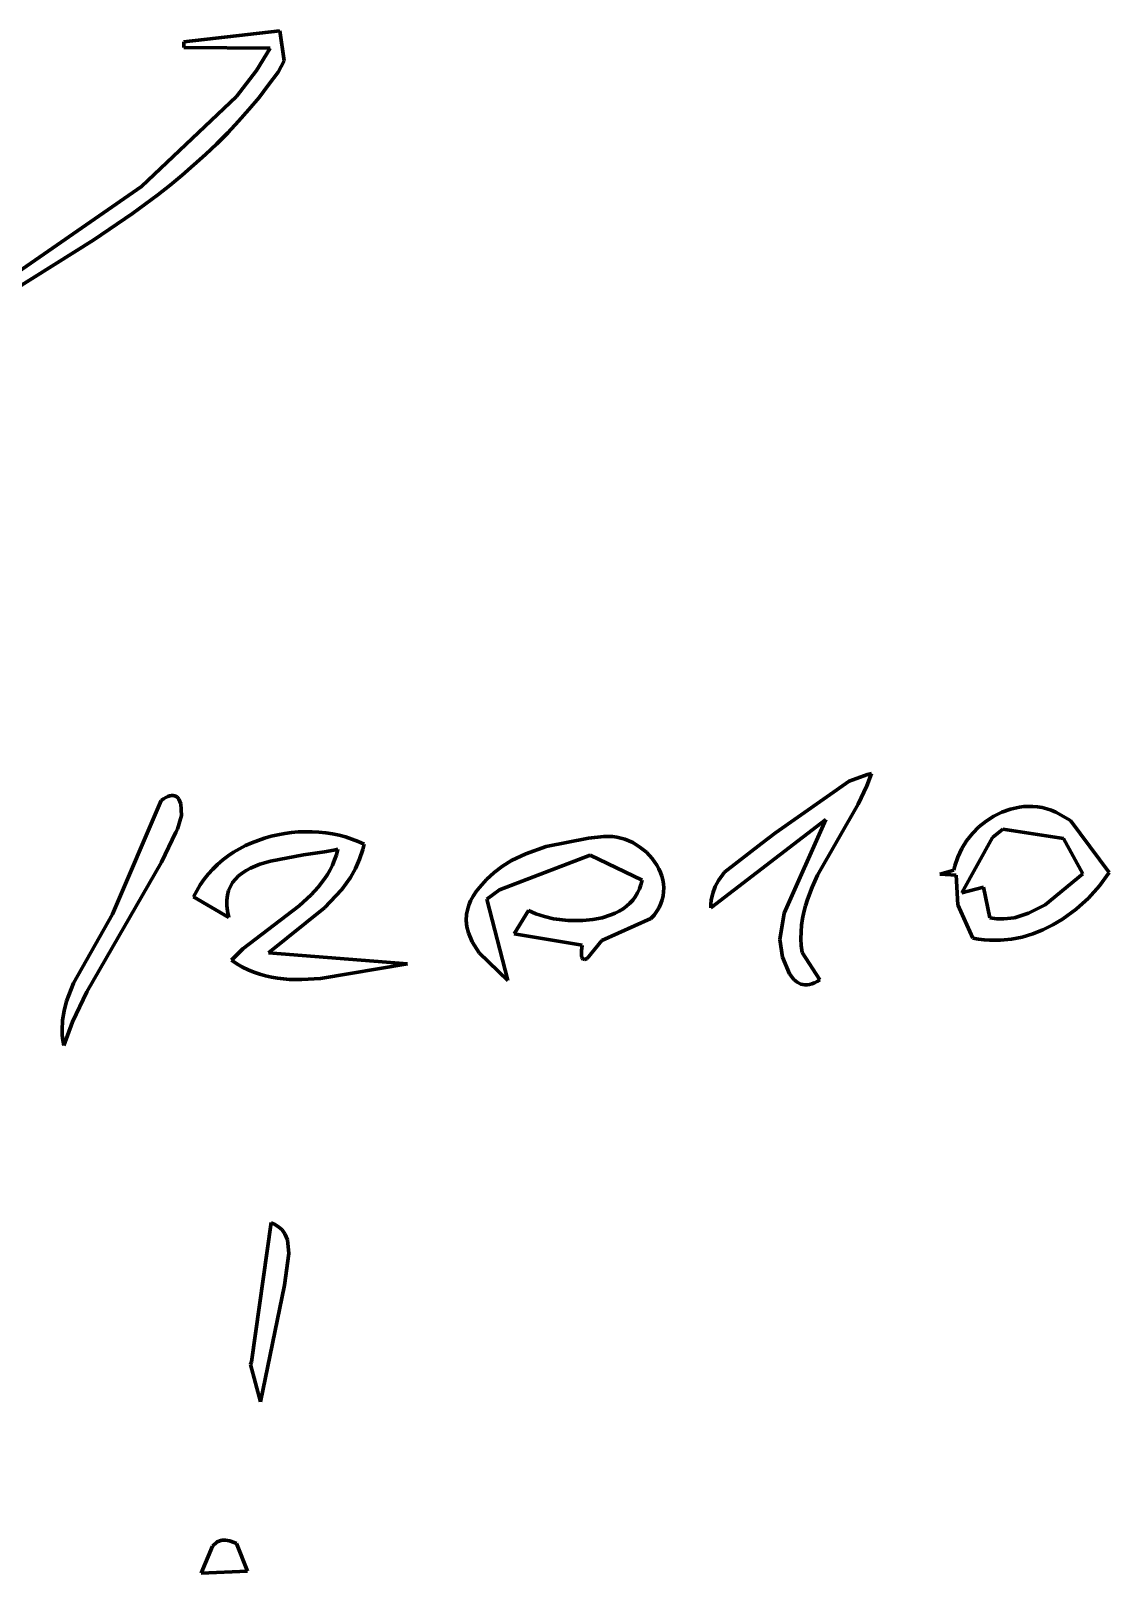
# Model space of a CAD drawing. Header units: millimetres. Extents: x 0 to 12.5, y 0 to 16.2.
# Drawn here: x 3.844 to 4.974, y 1.683 to 3.3 of the extents above; entities that cross this region are included whole.
import ezdxf

# ---------------------------------------------------------------- set-up
doc = ezdxf.new("R2010")
doc.units = ezdxf.units.MM
doc.layers.add('color#010101ff', color=7, linetype='CONTINUOUS', lineweight=100)
doc.layers.add('color#ffffffff', color=7, linetype='CONTINUOUS', lineweight=100)

msp = doc.modelspace()

# ---------------------------------------------------------------- linework, layer by layer
at = {"layer": 'color#010101ff'}
for p, q in [((4.0044, 3.2881), (4.1048, 3.2996)), ((4.1048, 3.2996), (4.1093, 3.2681)), ((4.0042, 3.2823), (4.0044, 3.2881)), ((4.0949, 3.2813), (4.0042, 3.2823)), ((4.0804, 3.2579), (4.0949, 3.2813)), ((4.1093, 3.2681), (4.103, 3.2564)), ((4.0596, 3.2307), (4.0804, 3.2579)), ((4.103, 3.2564), (4.0932, 3.2429)), ((4.0932, 3.2429), (4.0831, 3.2298)), ((3.9598, 3.1366), (4.0596, 3.2307)), ((4.0831, 3.2298), (4.0725, 3.2171)), ((4.0616, 3.2048), (4.0504, 3.1928)), ((4.0725, 3.2171), (4.0616, 3.2048)), ((4.0504, 3.1928), (4.0388, 3.1812)), ((4.027, 3.17), (4.0148, 3.159)), ((4.0388, 3.1812), (4.027, 3.17)), ((4.0148, 3.159), (4.0024, 3.1484)), ((3.7872, 3.0168), (3.9598, 3.1366)), ((3.9898, 3.138), (3.9769, 3.1279)), ((4.0024, 3.1484), (3.9898, 3.138)), ((3.9769, 3.1279), (3.9506, 3.1083)), ((3.9506, 3.1083), (3.9098, 3.0804)), ((3.9098, 3.0804), (3.742, 2.9756)), ((4.6245, 2.4588), (4.7018, 2.513)), ((4.7018, 2.513), (4.721, 2.5202)), ((4.7202, 2.5082), (4.7111, 2.4891)), ((4.725, 2.5212), (4.7202, 2.5082)), ((4.721, 2.5202), (4.725, 2.5212)), ((3.9295, 2.3738), (3.9804, 2.4929)), ((3.9804, 2.4929), (3.9829, 2.4947)), ((3.9829, 2.4947), (3.9853, 2.4961)), ((3.9853, 2.4961), (3.9875, 2.4972)), ((3.9875, 2.4972), (3.9895, 2.4979)), ((3.9895, 2.4979), (3.9913, 2.4982)), ((3.9913, 2.4982), (3.993, 2.4982)), ((3.993, 2.4982), (3.9946, 2.4979)), ((3.9946, 2.4979), (3.9972, 2.4966)), ((3.9972, 2.4966), (3.9992, 2.4943)), ((3.9992, 2.4943), (4.0012, 2.4895)), ((4.0018, 2.4771), (3.9978, 2.4628)), ((4.0012, 2.4895), (4.0018, 2.4771)), ((4.7111, 2.4891), (4.6686, 2.4147)), ((4.8451, 2.4712), (4.8532, 2.4764)), ((4.8532, 2.4764), (4.8618, 2.4807)), ((4.8618, 2.4807), (4.8708, 2.4838)), ((4.8708, 2.4838), (4.8801, 2.4859)), ((4.8801, 2.4859), (4.8848, 2.4865)), ((4.8848, 2.4865), (4.8896, 2.4867)), ((4.8896, 2.4867), (4.8943, 2.4866)), ((4.8943, 2.4866), (4.8991, 2.4862)), ((4.8991, 2.4862), (4.9039, 2.4854)), ((4.9039, 2.4854), (4.9087, 2.4842)), ((4.9087, 2.4842), (4.9134, 2.4827)), ((4.9134, 2.4827), (4.9181, 2.4808)), ((4.9181, 2.4808), (4.9336, 2.4719)), ((3.996, 2.4598), (3.981, 2.4283)), ((3.9978, 2.4628), (3.996, 2.4598)), ((4.1029, 2.457), (4.11, 2.4583)), ((4.11, 2.4583), (4.1171, 2.4593)), ((4.1171, 2.4593), (4.1243, 2.4599)), ((4.1243, 2.4599), (4.1316, 2.4601)), ((4.1316, 2.4601), (4.1387, 2.4601)), ((4.1387, 2.4601), (4.1459, 2.4597)), ((4.1459, 2.4597), (4.153, 2.4589)), ((4.153, 2.4589), (4.16, 2.4578)), ((4.16, 2.4578), (4.167, 2.4564)), ((4.6771, 2.4729), (4.5566, 2.3802)), ((4.6097, 2.4478), (4.6245, 2.4588)), ((4.6334, 2.3748), (4.6771, 2.4729)), ((4.8247, 2.4506), (4.8308, 2.4582)), ((4.8308, 2.4582), (4.8376, 2.4651)), ((4.8376, 2.4651), (4.8451, 2.4712)), ((4.8627, 2.4629), (4.852, 2.4542)), ((4.9264, 2.4531), (4.8627, 2.4629)), ((4.9336, 2.4719), (4.9741, 2.4175)), ((4.0565, 2.4387), (4.0626, 2.4423)), ((4.0626, 2.4423), (4.0689, 2.4456)), ((4.0689, 2.4456), (4.0754, 2.4485)), ((4.0754, 2.4485), (4.0821, 2.4511)), ((4.0821, 2.4511), (4.0889, 2.4534)), ((4.0889, 2.4534), (4.0958, 2.4554)), ((4.0958, 2.4554), (4.1029, 2.457)), ((4.1657, 2.4418), (4.1614, 2.4408)), ((4.1642, 2.436), (4.1657, 2.4418)), ((4.167, 2.4564), (4.1737, 2.4546)), ((4.1737, 2.4546), (4.1804, 2.4524)), ((4.1804, 2.4524), (4.1869, 2.4499)), ((4.1869, 2.4499), (4.1932, 2.4471)), ((4.1919, 2.4416), (4.1885, 2.4312)), ((4.1932, 2.4471), (4.1919, 2.4416)), ((4.3627, 2.4371), (4.3841, 2.4446)), ((4.3841, 2.4446), (4.4284, 2.4534)), ((4.4284, 2.4534), (4.4446, 2.4551)), ((4.4446, 2.4551), (4.4491, 2.4552)), ((4.4491, 2.4552), (4.4536, 2.455)), ((4.4536, 2.455), (4.458, 2.4544)), ((4.458, 2.4544), (4.4624, 2.4535)), ((4.4624, 2.4535), (4.4666, 2.4522)), ((4.4666, 2.4522), (4.4708, 2.4506)), ((4.4708, 2.4506), (4.4748, 2.4487)), ((4.4748, 2.4487), (4.4824, 2.4441)), ((4.4824, 2.4441), (4.4892, 2.4386)), ((4.5711, 2.4176), (4.6097, 2.4478)), ((4.8155, 2.4336), (4.8196, 2.4424)), ((4.8196, 2.4424), (4.8247, 2.4506)), ((4.852, 2.4542), (4.8198, 2.3961)), ((4.9464, 2.416), (4.9264, 2.4531)), ((3.981, 2.4283), (3.9026, 2.2923)), ((4.0346, 2.421), (4.0396, 2.4259)), ((4.0396, 2.4259), (4.045, 2.4305)), ((4.045, 2.4305), (4.0506, 2.4347)), ((4.0506, 2.4347), (4.0565, 2.4387)), ((4.0841, 2.426), (4.079, 2.4241)), ((4.095, 2.4293), (4.0841, 2.426)), ((4.1298, 2.4358), (4.095, 2.4293)), ((4.1517, 2.439), (4.1298, 2.4358)), ((4.1614, 2.4408), (4.1517, 2.439)), ((4.1577, 2.4201), (4.1602, 2.4252)), ((4.1602, 2.4252), (4.1623, 2.4305)), ((4.1623, 2.4305), (4.1642, 2.436)), ((4.1885, 2.4312), (4.1842, 2.4215)), ((4.4301, 2.4357), (4.3351, 2.3991)), ((4.3383, 2.424), (4.3477, 2.4298)), ((4.3477, 2.4298), (4.3627, 2.4371)), ((4.4846, 2.4094), (4.4301, 2.4357)), ((4.4892, 2.4386), (4.4951, 2.4322)), ((4.4951, 2.4322), (4.4977, 2.4287)), ((4.4977, 2.4287), (4.5001, 2.4251)), ((4.5001, 2.4251), (4.5021, 2.4214)), ((4.8124, 2.4245), (4.8155, 2.4336)), ((4.0214, 2.4045), (4.0255, 2.4103)), ((4.0255, 2.4103), (4.0298, 2.4158)), ((4.0298, 2.4158), (4.0346, 2.421)), ((4.0583, 2.4105), (4.0554, 2.4068)), ((4.0617, 2.4138), (4.0583, 2.4105)), ((4.0655, 2.4168), (4.0617, 2.4138)), ((4.0697, 2.4195), (4.0655, 2.4168)), ((4.0742, 2.4219), (4.0697, 2.4195)), ((4.079, 2.4241), (4.0742, 2.4219)), ((4.1452, 2.4019), (4.1519, 2.4106)), ((4.1519, 2.4106), (4.1549, 2.4153)), ((4.1549, 2.4153), (4.1577, 2.4201)), ((4.179, 2.4123), (4.1698, 2.3995)), ((4.1842, 2.4215), (4.179, 2.4123)), ((4.3141, 2.4018), (4.3214, 2.4101)), ((4.3214, 2.4101), (4.3295, 2.4174)), ((4.3295, 2.4174), (4.3383, 2.424)), ((4.4834, 2.4046), (4.4846, 2.4094)), ((4.5021, 2.4214), (4.5038, 2.4175)), ((4.5038, 2.4175), (4.5052, 2.4136)), ((4.5052, 2.4136), (4.5063, 2.4096)), ((4.5063, 2.4096), (4.507, 2.4055)), ((4.5611, 2.4026), (4.5646, 2.409)), ((4.5646, 2.409), (4.5711, 2.4176)), ((4.6686, 2.4147), (4.6628, 2.402)), ((4.7966, 2.4155), (4.8114, 2.4197)), ((4.8139, 2.4145), (4.7966, 2.4155)), ((4.8114, 2.4197), (4.8124, 2.4245)), ((4.8157, 2.3834), (4.8139, 2.4145)), ((4.9072, 2.3836), (4.9464, 2.416)), ((4.9741, 2.4175), (4.9641, 2.4035)), ((4.0146, 2.3919), (4.0178, 2.3983)), ((4.0178, 2.3983), (4.0214, 2.4045)), ((4.0499, 2.3937), (4.0493, 2.3884)), ((4.0512, 2.3984), (4.0499, 2.3937)), ((4.0531, 2.4028), (4.0512, 2.3984)), ((4.0554, 2.4068), (4.0531, 2.4028)), ((4.1252, 2.3825), (4.1377, 2.3938)), ((4.1377, 2.3938), (4.1452, 2.4019)), ((4.1698, 2.3995), (4.1516, 2.3802)), ((4.3077, 2.3926), (4.3108, 2.3973)), ((4.3108, 2.3973), (4.3141, 2.4018)), ((4.3351, 2.3991), (4.3218, 2.3893)), ((4.4775, 2.392), (4.4799, 2.3959)), ((4.4799, 2.3959), (4.4819, 2.4001)), ((4.4819, 2.4001), (4.4834, 2.4046)), ((4.5067, 2.393), (4.5057, 2.3889)), ((4.5072, 2.3972), (4.5067, 2.393)), ((4.507, 2.4055), (4.5073, 2.4014)), ((4.5073, 2.4014), (4.5072, 2.3972)), ((4.5571, 2.3883), (4.5586, 2.3958)), ((4.5586, 2.3958), (4.5611, 2.4026)), ((4.6628, 2.402), (4.6579, 2.389)), ((4.8198, 2.3961), (4.8423, 2.4019)), ((4.8423, 2.4019), (4.849, 2.37)), ((4.9641, 2.4035), (4.9524, 2.3906)), ((4.0516, 2.3701), (4.0146, 2.3919)), ((4.0493, 2.3884), (4.0493, 2.3828)), ((4.0493, 2.3828), (4.0501, 2.3767)), ((4.0501, 2.3767), (4.0516, 2.3701)), ((4.0662, 2.3373), (4.1252, 2.3825)), ((4.1516, 2.3802), (4.0929, 2.3331)), ((4.3007, 2.3738), (4.3022, 2.3807)), ((4.3022, 2.3807), (4.3034, 2.3841)), ((4.3034, 2.3841), (4.3049, 2.3876)), ((4.3049, 2.3876), (4.3077, 2.3926)), ((4.3218, 2.3893), (4.344, 2.3042)), ((4.3504, 2.353), (4.3655, 2.3775)), ((4.3655, 2.3775), (4.3734, 2.374)), ((4.4564, 2.3749), (4.4606, 2.377)), ((4.4606, 2.377), (4.4646, 2.3794)), ((4.4646, 2.3794), (4.4683, 2.3821)), ((4.4683, 2.3821), (4.4717, 2.3851)), ((4.4717, 2.3851), (4.4748, 2.3884)), ((4.4748, 2.3884), (4.4775, 2.392)), ((4.5001, 2.3767), (4.4972, 2.3728)), ((4.5024, 2.3807), (4.5001, 2.3767)), ((4.5043, 2.3848), (4.5024, 2.3807)), ((4.5057, 2.3889), (4.5043, 2.3848)), ((4.5566, 2.3802), (4.5567, 2.3843)), ((4.5567, 2.3843), (4.5571, 2.3883)), ((4.6558, 2.3824), (4.6541, 2.3757)), ((4.6579, 2.389), (4.6558, 2.3824)), ((4.8314, 2.3486), (4.8157, 2.3834)), ((4.8896, 2.3746), (4.9072, 2.3836)), ((4.9394, 2.3788), (4.9252, 2.3684)), ((4.9524, 2.3906), (4.9394, 2.3788)), ((3.8885, 2.3014), (3.9295, 2.3738)), ((4.3003, 2.3671), (4.3007, 2.3738)), ((4.301, 2.3605), (4.3003, 2.3671)), ((4.3026, 2.3541), (4.301, 2.3605)), ((4.3734, 2.374), (4.3823, 2.3711)), ((4.3823, 2.3711), (4.3919, 2.3689)), ((4.3919, 2.3689), (4.407, 2.3671)), ((4.407, 2.3671), (4.4226, 2.367)), ((4.4226, 2.367), (4.4328, 2.368)), ((4.4328, 2.368), (4.4427, 2.37)), ((4.4938, 2.369), (4.4425, 2.3461)), ((4.4427, 2.37), (4.452, 2.373)), ((4.452, 2.373), (4.4564, 2.3749)), ((4.4972, 2.3728), (4.4938, 2.369)), ((4.6288, 2.347), (4.6334, 2.3748)), ((4.6518, 2.3621), (4.6512, 2.3551)), ((4.6528, 2.369), (4.6518, 2.3621)), ((4.6541, 2.3757), (4.6528, 2.369)), ((4.849, 2.37), (4.8564, 2.3688)), ((4.8564, 2.3688), (4.8638, 2.3687)), ((4.8638, 2.3687), (4.8749, 2.37)), ((4.8749, 2.37), (4.8896, 2.3746)), ((4.9152, 2.3625), (4.9047, 2.3573)), ((4.9252, 2.3684), (4.9152, 2.3625)), ((4.3064, 2.3448), (4.3026, 2.3541)), ((4.3139, 2.3331), (4.3064, 2.3448)), ((4.4219, 2.3412), (4.3504, 2.353)), ((4.4425, 2.3461), (4.4269, 2.3274)), ((4.6318, 2.3287), (4.6288, 2.347)), ((4.6512, 2.3551), (4.6511, 2.348)), ((4.6511, 2.348), (4.6514, 2.3408)), ((4.8372, 2.3475), (4.8314, 2.3486)), ((4.843, 2.3467), (4.8372, 2.3475)), ((4.8488, 2.3463), (4.843, 2.3467)), ((4.8603, 2.3463), (4.8488, 2.3463)), ((4.8717, 2.3474), (4.8603, 2.3463)), ((4.8829, 2.3497), (4.8717, 2.3474)), ((4.894, 2.353), (4.8829, 2.3497)), ((4.9047, 2.3573), (4.894, 2.353)), ((4.0543, 2.3254), (4.0662, 2.3373)), ((4.0929, 2.3331), (4.2388, 2.3216)), ((4.344, 2.3042), (4.3139, 2.3331)), ((4.421, 2.3334), (4.4212, 2.3356)), ((4.421, 2.3315), (4.421, 2.3334)), ((4.4211, 2.3299), (4.421, 2.3315)), ((4.4214, 2.3286), (4.4211, 2.3299)), ((4.4212, 2.3356), (4.4214, 2.3382)), ((4.4214, 2.3382), (4.4219, 2.3412)), ((4.4218, 2.3276), (4.4214, 2.3286)), ((4.639, 2.3111), (4.6318, 2.3287)), ((4.6514, 2.3408), (4.6523, 2.3335)), ((4.6523, 2.3335), (4.671, 2.3049)), ((4.06, 2.3216), (4.0543, 2.3254)), ((4.0658, 2.3183), (4.06, 2.3216)), ((4.0717, 2.3154), (4.0658, 2.3183)), ((4.0777, 2.3129), (4.0717, 2.3154)), ((4.0838, 2.3108), (4.0777, 2.3129)), ((4.2388, 2.3216), (4.1477, 2.3062)), ((4.4228, 2.3264), (4.4218, 2.3276)), ((4.4242, 2.3262), (4.4228, 2.3264)), ((4.4269, 2.3274), (4.4242, 2.3262)), ((3.8812, 2.2824), (3.8885, 2.3014)), ((4.0899, 2.3091), (4.0838, 2.3108)), ((4.0961, 2.3077), (4.0899, 2.3091)), ((4.1024, 2.3066), (4.0961, 2.3077)), ((4.1152, 2.3053), (4.1024, 2.3066)), ((4.1281, 2.3051), (4.1152, 2.3053)), ((4.1477, 2.3062), (4.1281, 2.3051)), ((4.6435, 2.3053), (4.639, 2.3111)), ((4.647, 2.3024), (4.6435, 2.3053)), ((4.6509, 2.3004), (4.647, 2.3024)), ((4.6553, 2.2995), (4.6509, 2.3004)), ((4.6576, 2.2995), (4.6553, 2.2995)), ((4.6601, 2.2999), (4.6576, 2.2995)), ((4.6626, 2.3006), (4.6601, 2.2999)), ((4.6653, 2.3016), (4.6626, 2.3006)), ((4.6681, 2.303), (4.6653, 2.3016)), ((4.671, 2.3049), (4.6681, 2.303)), ((3.8787, 2.2725), (3.8812, 2.2824)), ((3.9026, 2.2923), (3.8877, 2.2607)), ((3.8772, 2.2625), (3.8787, 2.2725)), ((3.8767, 2.2522), (3.8772, 2.2625)), ((3.8769, 2.2469), (3.8767, 2.2522)), ((3.8877, 2.2607), (3.8784, 2.2361)), ((3.8775, 2.2416), (3.8769, 2.2469)), ((3.8784, 2.2361), (3.8775, 2.2416)), ((4.0753, 1.9045), (4.096, 2.0505)), ((4.096, 2.0505), (4.0988, 2.0491)), ((4.0988, 2.0491), (4.1036, 2.0461)), ((4.1036, 2.0461), (4.1074, 2.0427)), ((4.1074, 2.0427), (4.1102, 2.0388)), ((4.1102, 2.0388), (4.1129, 2.0324)), ((4.1129, 2.0324), (4.1142, 2.0179)), ((4.1142, 2.0179), (4.1098, 1.9848)), ((4.1098, 1.9848), (4.0848, 1.8627)), ((4.074, 1.9015), (4.0753, 1.9045)), ((4.0848, 1.8627), (4.074, 1.9015)), ((4.0342, 1.7114), (4.0394, 1.7158)), ((4.0394, 1.7158), (4.0442, 1.7174)), ((4.0442, 1.7174), (4.048, 1.7175)), ((4.048, 1.7175), (4.0522, 1.7168)), ((4.0522, 1.7168), (4.0569, 1.7152)), ((4.0569, 1.7152), (4.0595, 1.714)), ((4.0595, 1.714), (4.071, 1.6852)), ((4.0226, 1.6829), (4.0342, 1.7114)), ((4.071, 1.6852), (4.0226, 1.6829))]:
    msp.add_line(p, q, dxfattribs=at)
at = {"layer": 'color#ffffffff'}
for p, q in [((4.1048, 3.2996), (4.0044, 3.2881)), ((4.1093, 3.2681), (4.1048, 3.2996)), ((4.0044, 3.2881), (4.0042, 3.2823)), ((4.0042, 3.2823), (4.0949, 3.2813)), ((4.0949, 3.2813), (4.0804, 3.2579)), ((4.103, 3.2564), (4.1093, 3.2681)), ((4.0804, 3.2579), (4.0596, 3.2307)), ((4.0932, 3.2429), (4.103, 3.2564)), ((4.0831, 3.2298), (4.0932, 3.2429)), ((4.0596, 3.2307), (3.9598, 3.1366)), ((4.0725, 3.2171), (4.0831, 3.2298)), ((4.0504, 3.1928), (4.0616, 3.2048)), ((4.0616, 3.2048), (4.0725, 3.2171)), ((4.0388, 3.1812), (4.0504, 3.1928)), ((4.0148, 3.159), (4.027, 3.17)), ((4.027, 3.17), (4.0388, 3.1812)), ((4.0024, 3.1484), (4.0148, 3.159)), ((3.9598, 3.1366), (3.7872, 3.0168)), ((3.9769, 3.1279), (3.9898, 3.138)), ((3.9898, 3.138), (4.0024, 3.1484)), ((3.9506, 3.1083), (3.9769, 3.1279)), ((3.9098, 3.0804), (3.9506, 3.1083)), ((3.742, 2.9756), (3.9098, 3.0804)), ((4.7018, 2.513), (4.6245, 2.4588)), ((4.721, 2.5202), (4.7018, 2.513)), ((4.7111, 2.4891), (4.7202, 2.5082)), ((4.7202, 2.5082), (4.725, 2.5212)), ((4.725, 2.5212), (4.721, 2.5202)), ((3.9804, 2.4929), (3.9295, 2.3738)), ((3.9829, 2.4947), (3.9804, 2.4929)), ((3.9853, 2.4961), (3.9829, 2.4947)), ((3.9875, 2.4972), (3.9853, 2.4961)), ((3.9895, 2.4979), (3.9875, 2.4972)), ((3.9913, 2.4982), (3.9895, 2.4979)), ((3.993, 2.4982), (3.9913, 2.4982)), ((3.9946, 2.4979), (3.993, 2.4982)), ((3.9972, 2.4966), (3.9946, 2.4979)), ((3.9992, 2.4943), (3.9972, 2.4966)), ((4.0012, 2.4895), (3.9992, 2.4943)), ((3.9978, 2.4628), (4.0018, 2.4771)), ((4.0018, 2.4771), (4.0012, 2.4895)), ((4.6686, 2.4147), (4.7111, 2.4891)), ((4.8532, 2.4764), (4.8451, 2.4712)), ((4.8618, 2.4807), (4.8532, 2.4764)), ((4.8708, 2.4838), (4.8618, 2.4807)), ((4.8801, 2.4859), (4.8708, 2.4838)), ((4.8848, 2.4865), (4.8801, 2.4859)), ((4.8896, 2.4867), (4.8848, 2.4865)), ((4.8943, 2.4866), (4.8896, 2.4867)), ((4.8991, 2.4862), (4.8943, 2.4866)), ((4.9039, 2.4854), (4.8991, 2.4862)), ((4.9087, 2.4842), (4.9039, 2.4854)), ((4.9134, 2.4827), (4.9087, 2.4842)), ((4.9181, 2.4808), (4.9134, 2.4827)), ((4.9336, 2.4719), (4.9181, 2.4808)), ((3.981, 2.4283), (3.996, 2.4598)), ((3.996, 2.4598), (3.9978, 2.4628)), ((4.11, 2.4583), (4.1029, 2.457)), ((4.1171, 2.4593), (4.11, 2.4583)), ((4.1243, 2.4599), (4.1171, 2.4593)), ((4.1316, 2.4601), (4.1243, 2.4599)), ((4.1387, 2.4601), (4.1316, 2.4601)), ((4.1459, 2.4597), (4.1387, 2.4601)), ((4.153, 2.4589), (4.1459, 2.4597)), ((4.16, 2.4578), (4.153, 2.4589)), ((4.167, 2.4564), (4.16, 2.4578)), ((4.5566, 2.3802), (4.6771, 2.4729)), ((4.6245, 2.4588), (4.6097, 2.4478)), ((4.6771, 2.4729), (4.6334, 2.3748)), ((4.8308, 2.4582), (4.8247, 2.4506)), ((4.8376, 2.4651), (4.8308, 2.4582)), ((4.8451, 2.4712), (4.8376, 2.4651)), ((4.852, 2.4542), (4.8627, 2.4629)), ((4.8627, 2.4629), (4.9264, 2.4531)), ((4.9741, 2.4175), (4.9336, 2.4719)), ((4.0626, 2.4423), (4.0565, 2.4387)), ((4.0689, 2.4456), (4.0626, 2.4423)), ((4.0754, 2.4485), (4.0689, 2.4456)), ((4.0821, 2.4511), (4.0754, 2.4485)), ((4.0889, 2.4534), (4.0821, 2.4511)), ((4.0958, 2.4554), (4.0889, 2.4534)), ((4.1029, 2.457), (4.0958, 2.4554)), ((4.1614, 2.4408), (4.1657, 2.4418)), ((4.1657, 2.4418), (4.1642, 2.436)), ((4.1737, 2.4546), (4.167, 2.4564)), ((4.1804, 2.4524), (4.1737, 2.4546)), ((4.1869, 2.4499), (4.1804, 2.4524)), ((4.1932, 2.4471), (4.1869, 2.4499)), ((4.1885, 2.4312), (4.1919, 2.4416)), ((4.1919, 2.4416), (4.1932, 2.4471)), ((4.3841, 2.4446), (4.3627, 2.4371)), ((4.4284, 2.4534), (4.3841, 2.4446)), ((4.4446, 2.4551), (4.4284, 2.4534)), ((4.4491, 2.4552), (4.4446, 2.4551)), ((4.4536, 2.455), (4.4491, 2.4552)), ((4.458, 2.4544), (4.4536, 2.455)), ((4.4624, 2.4535), (4.458, 2.4544)), ((4.4666, 2.4522), (4.4624, 2.4535)), ((4.4708, 2.4506), (4.4666, 2.4522)), ((4.4748, 2.4487), (4.4708, 2.4506)), ((4.4824, 2.4441), (4.4748, 2.4487)), ((4.4892, 2.4386), (4.4824, 2.4441)), ((4.6097, 2.4478), (4.5711, 2.4176)), ((4.8196, 2.4424), (4.8155, 2.4336)), ((4.8247, 2.4506), (4.8196, 2.4424)), ((4.8198, 2.3961), (4.852, 2.4542)), ((4.9264, 2.4531), (4.9464, 2.416)), ((3.9026, 2.2923), (3.981, 2.4283)), ((4.0396, 2.4259), (4.0346, 2.421)), ((4.045, 2.4305), (4.0396, 2.4259)), ((4.0506, 2.4347), (4.045, 2.4305)), ((4.0565, 2.4387), (4.0506, 2.4347)), ((4.079, 2.4241), (4.0841, 2.426)), ((4.0841, 2.426), (4.095, 2.4293)), ((4.095, 2.4293), (4.1298, 2.4358)), ((4.1298, 2.4358), (4.1517, 2.439)), ((4.1517, 2.439), (4.1614, 2.4408)), ((4.1602, 2.4252), (4.1577, 2.4201)), ((4.1623, 2.4305), (4.1602, 2.4252)), ((4.1642, 2.436), (4.1623, 2.4305)), ((4.1842, 2.4215), (4.1885, 2.4312)), ((4.3351, 2.3991), (4.4301, 2.4357)), ((4.3477, 2.4298), (4.3383, 2.424)), ((4.3627, 2.4371), (4.3477, 2.4298)), ((4.4301, 2.4357), (4.4846, 2.4094)), ((4.4951, 2.4322), (4.4892, 2.4386)), ((4.4977, 2.4287), (4.4951, 2.4322)), ((4.5001, 2.4251), (4.4977, 2.4287)), ((4.5021, 2.4214), (4.5001, 2.4251)), ((4.8155, 2.4336), (4.8124, 2.4245)), ((4.0255, 2.4103), (4.0214, 2.4045)), ((4.0298, 2.4158), (4.0255, 2.4103)), ((4.0346, 2.421), (4.0298, 2.4158)), ((4.0554, 2.4068), (4.0583, 2.4105)), ((4.0583, 2.4105), (4.0617, 2.4138)), ((4.0617, 2.4138), (4.0655, 2.4168)), ((4.0655, 2.4168), (4.0697, 2.4195)), ((4.0697, 2.4195), (4.0742, 2.4219)), ((4.0742, 2.4219), (4.079, 2.4241)), ((4.1519, 2.4106), (4.1452, 2.4019)), ((4.1549, 2.4153), (4.1519, 2.4106)), ((4.1577, 2.4201), (4.1549, 2.4153)), ((4.1698, 2.3995), (4.179, 2.4123)), ((4.179, 2.4123), (4.1842, 2.4215)), ((4.3214, 2.4101), (4.3141, 2.4018)), ((4.3295, 2.4174), (4.3214, 2.4101)), ((4.3383, 2.424), (4.3295, 2.4174)), ((4.4846, 2.4094), (4.4834, 2.4046)), ((4.5038, 2.4175), (4.5021, 2.4214)), ((4.5052, 2.4136), (4.5038, 2.4175)), ((4.5063, 2.4096), (4.5052, 2.4136)), ((4.507, 2.4055), (4.5063, 2.4096)), ((4.5646, 2.409), (4.5611, 2.4026)), ((4.5711, 2.4176), (4.5646, 2.409)), ((4.6628, 2.402), (4.6686, 2.4147)), ((4.8114, 2.4197), (4.7966, 2.4155)), ((4.7966, 2.4155), (4.8139, 2.4145)), ((4.8124, 2.4245), (4.8114, 2.4197)), ((4.8139, 2.4145), (4.8157, 2.3834)), ((4.9464, 2.416), (4.9072, 2.3836)), ((4.9641, 2.4035), (4.9741, 2.4175)), ((4.0178, 2.3983), (4.0146, 2.3919)), ((4.0214, 2.4045), (4.0178, 2.3983)), ((4.0493, 2.3884), (4.0499, 2.3937)), ((4.0499, 2.3937), (4.0512, 2.3984)), ((4.0512, 2.3984), (4.0531, 2.4028)), ((4.0531, 2.4028), (4.0554, 2.4068)), ((4.1377, 2.3938), (4.1252, 2.3825)), ((4.1452, 2.4019), (4.1377, 2.3938)), ((4.1516, 2.3802), (4.1698, 2.3995)), ((4.3108, 2.3973), (4.3077, 2.3926)), ((4.3141, 2.4018), (4.3108, 2.3973)), ((4.3218, 2.3893), (4.3351, 2.3991)), ((4.4799, 2.3959), (4.4775, 2.392)), ((4.4819, 2.4001), (4.4799, 2.3959)), ((4.4834, 2.4046), (4.4819, 2.4001)), ((4.5057, 2.3889), (4.5067, 2.393)), ((4.5067, 2.393), (4.5072, 2.3972)), ((4.5073, 2.4014), (4.507, 2.4055)), ((4.5072, 2.3972), (4.5073, 2.4014)), ((4.5586, 2.3958), (4.5571, 2.3883)), ((4.5611, 2.4026), (4.5586, 2.3958)), ((4.6579, 2.389), (4.6628, 2.402)), ((4.8423, 2.4019), (4.8198, 2.3961)), ((4.849, 2.37), (4.8423, 2.4019)), ((4.9524, 2.3906), (4.9641, 2.4035)), ((4.0146, 2.3919), (4.0516, 2.3701)), ((4.0493, 2.3828), (4.0493, 2.3884)), ((4.0501, 2.3767), (4.0493, 2.3828)), ((4.0516, 2.3701), (4.0501, 2.3767)), ((4.1252, 2.3825), (4.0662, 2.3373)), ((4.0929, 2.3331), (4.1516, 2.3802)), ((4.3022, 2.3807), (4.3007, 2.3738)), ((4.3034, 2.3841), (4.3022, 2.3807)), ((4.3049, 2.3876), (4.3034, 2.3841)), ((4.3077, 2.3926), (4.3049, 2.3876)), ((4.344, 2.3042), (4.3218, 2.3893)), ((4.3655, 2.3775), (4.3504, 2.353)), ((4.3734, 2.374), (4.3655, 2.3775)), ((4.4606, 2.377), (4.4564, 2.3749)), ((4.4646, 2.3794), (4.4606, 2.377)), ((4.4683, 2.3821), (4.4646, 2.3794)), ((4.4717, 2.3851), (4.4683, 2.3821)), ((4.4748, 2.3884), (4.4717, 2.3851)), ((4.4775, 2.392), (4.4748, 2.3884)), ((4.4972, 2.3728), (4.5001, 2.3767)), ((4.5001, 2.3767), (4.5024, 2.3807)), ((4.5024, 2.3807), (4.5043, 2.3848)), ((4.5043, 2.3848), (4.5057, 2.3889)), ((4.5567, 2.3843), (4.5566, 2.3802)), ((4.5571, 2.3883), (4.5567, 2.3843)), ((4.6541, 2.3757), (4.6558, 2.3824)), ((4.6558, 2.3824), (4.6579, 2.389)), ((4.8157, 2.3834), (4.8314, 2.3486)), ((4.9072, 2.3836), (4.8896, 2.3746)), ((4.9252, 2.3684), (4.9394, 2.3788)), ((4.9394, 2.3788), (4.9524, 2.3906)), ((3.9295, 2.3738), (3.8885, 2.3014)), ((4.3007, 2.3738), (4.3003, 2.3671)), ((4.3003, 2.3671), (4.301, 2.3605)), ((4.301, 2.3605), (4.3026, 2.3541)), ((4.3823, 2.3711), (4.3734, 2.374)), ((4.3919, 2.3689), (4.3823, 2.3711)), ((4.407, 2.3671), (4.3919, 2.3689)), ((4.4226, 2.367), (4.407, 2.3671)), ((4.4328, 2.368), (4.4226, 2.367)), ((4.4427, 2.37), (4.4328, 2.368)), ((4.4425, 2.3461), (4.4938, 2.369)), ((4.452, 2.373), (4.4427, 2.37)), ((4.4564, 2.3749), (4.452, 2.373)), ((4.4938, 2.369), (4.4972, 2.3728)), ((4.6334, 2.3748), (4.6288, 2.347)), ((4.6512, 2.3551), (4.6518, 2.3621)), ((4.6518, 2.3621), (4.6528, 2.369)), ((4.6528, 2.369), (4.6541, 2.3757)), ((4.8564, 2.3688), (4.849, 2.37)), ((4.8638, 2.3687), (4.8564, 2.3688)), ((4.8749, 2.37), (4.8638, 2.3687)), ((4.8896, 2.3746), (4.8749, 2.37)), ((4.9047, 2.3573), (4.9152, 2.3625)), ((4.9152, 2.3625), (4.9252, 2.3684)), ((4.3026, 2.3541), (4.3064, 2.3448)), ((4.3064, 2.3448), (4.3139, 2.3331)), ((4.3504, 2.353), (4.4219, 2.3412)), ((4.4269, 2.3274), (4.4425, 2.3461)), ((4.6288, 2.347), (4.6318, 2.3287)), ((4.6511, 2.348), (4.6512, 2.3551)), ((4.6514, 2.3408), (4.6511, 2.348)), ((4.8314, 2.3486), (4.8372, 2.3475)), ((4.8372, 2.3475), (4.843, 2.3467)), ((4.843, 2.3467), (4.8488, 2.3463)), ((4.8488, 2.3463), (4.8603, 2.3463)), ((4.8603, 2.3463), (4.8717, 2.3474)), ((4.8717, 2.3474), (4.8829, 2.3497)), ((4.8829, 2.3497), (4.894, 2.353)), ((4.894, 2.353), (4.9047, 2.3573)), ((4.0662, 2.3373), (4.0543, 2.3254)), ((4.2388, 2.3216), (4.0929, 2.3331)), ((4.3139, 2.3331), (4.344, 2.3042)), ((4.4212, 2.3356), (4.421, 2.3334)), ((4.421, 2.3334), (4.421, 2.3315)), ((4.421, 2.3315), (4.4211, 2.3299)), ((4.4211, 2.3299), (4.4214, 2.3286)), ((4.4214, 2.3382), (4.4212, 2.3356)), ((4.4219, 2.3412), (4.4214, 2.3382)), ((4.4214, 2.3286), (4.4218, 2.3276)), ((4.6318, 2.3287), (4.639, 2.3111)), ((4.6523, 2.3335), (4.6514, 2.3408)), ((4.671, 2.3049), (4.6523, 2.3335)), ((4.0543, 2.3254), (4.06, 2.3216)), ((4.06, 2.3216), (4.0658, 2.3183)), ((4.0658, 2.3183), (4.0717, 2.3154)), ((4.0717, 2.3154), (4.0777, 2.3129)), ((4.0777, 2.3129), (4.0838, 2.3108)), ((4.1477, 2.3062), (4.2388, 2.3216)), ((4.4218, 2.3276), (4.4228, 2.3264)), ((4.4228, 2.3264), (4.4242, 2.3262)), ((4.4242, 2.3262), (4.4269, 2.3274)), ((3.8885, 2.3014), (3.8812, 2.2824)), ((4.0838, 2.3108), (4.0899, 2.3091)), ((4.0899, 2.3091), (4.0961, 2.3077)), ((4.0961, 2.3077), (4.1024, 2.3066)), ((4.1024, 2.3066), (4.1152, 2.3053)), ((4.1152, 2.3053), (4.1281, 2.3051)), ((4.1281, 2.3051), (4.1477, 2.3062)), ((4.639, 2.3111), (4.6435, 2.3053)), ((4.6435, 2.3053), (4.647, 2.3024)), ((4.647, 2.3024), (4.6509, 2.3004)), ((4.6509, 2.3004), (4.6553, 2.2995)), ((4.6553, 2.2995), (4.6576, 2.2995)), ((4.6576, 2.2995), (4.6601, 2.2999)), ((4.6601, 2.2999), (4.6626, 2.3006)), ((4.6626, 2.3006), (4.6653, 2.3016)), ((4.6653, 2.3016), (4.6681, 2.303)), ((4.6681, 2.303), (4.671, 2.3049)), ((3.8812, 2.2824), (3.8787, 2.2725)), ((3.8877, 2.2607), (3.9026, 2.2923)), ((3.8787, 2.2725), (3.8772, 2.2625)), ((3.8772, 2.2625), (3.8767, 2.2522)), ((3.8767, 2.2522), (3.8769, 2.2469)), ((3.8784, 2.2361), (3.8877, 2.2607)), ((3.8769, 2.2469), (3.8775, 2.2416)), ((3.8775, 2.2416), (3.8784, 2.2361)), ((4.096, 2.0505), (4.0753, 1.9045)), ((4.0988, 2.0491), (4.096, 2.0505)), ((4.1036, 2.0461), (4.0988, 2.0491)), ((4.1074, 2.0427), (4.1036, 2.0461)), ((4.1102, 2.0388), (4.1074, 2.0427)), ((4.1129, 2.0324), (4.1102, 2.0388)), ((4.1142, 2.0179), (4.1129, 2.0324)), ((4.1098, 1.9848), (4.1142, 2.0179)), ((4.0848, 1.8627), (4.1098, 1.9848)), ((4.0753, 1.9045), (4.074, 1.9015)), ((4.074, 1.9015), (4.0848, 1.8627)), ((4.0394, 1.7158), (4.0342, 1.7114)), ((4.0442, 1.7174), (4.0394, 1.7158)), ((4.048, 1.7175), (4.0442, 1.7174)), ((4.0522, 1.7168), (4.048, 1.7175)), ((4.0569, 1.7152), (4.0522, 1.7168)), ((4.0595, 1.714), (4.0569, 1.7152)), ((4.071, 1.6852), (4.0595, 1.714)), ((4.0342, 1.7114), (4.0226, 1.6829)), ((4.0226, 1.6829), (4.071, 1.6852))]:
    msp.add_line(p, q, dxfattribs=at)

doc.saveas('drawing.dxf')
